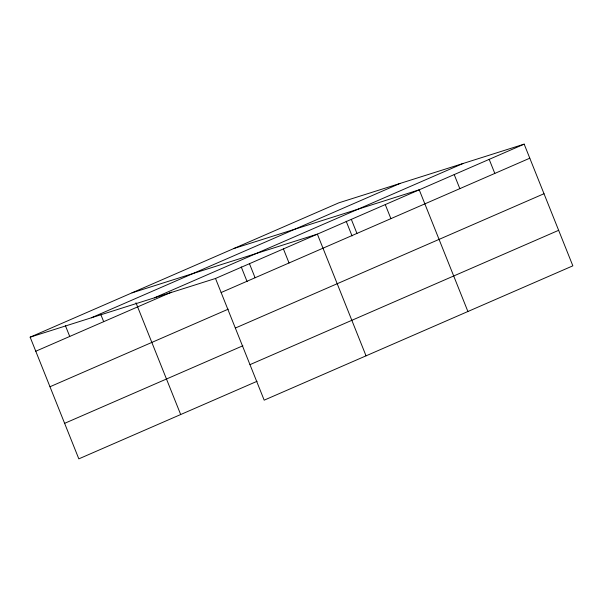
<?xml version="1.0" encoding="UTF-8"?>
<svg xmlns="http://www.w3.org/2000/svg" width="603" height="603" viewBox="0 0 603 603"><rect width="100%" height="100%" fill="white"/><g stroke="black" fill="none" stroke-linecap="round" stroke-linejoin="round"><path stroke-width="0.9" d="M30.15 337.167L338.818 202.834L524.173 144.14L572.85 265.833L264.182 400.166L215.505 278.473L30.15 337.167L78.827 458.86L257.082 381.284M91.317 317.796L399.985 183.463M154.338 297.837L463.006 163.503M35.773 351.232L171.591 292.123M215.505 278.473L524.173 144.14M221.135 292.53L529.796 158.197M49.981 386.749L228.236 309.173M235.336 328.055L544.004 193.721M64.619 423.344L242.873 345.768M249.974 364.649L558.642 230.316M233.874 248.504L419.228 189.809L467.905 311.51M132.012 292.839L317.366 234.137L366.044 355.838M489.191 159.358L494.814 173.423M454.21 174.584L459.833 188.649M385.272 204.59L390.902 218.648M351.323 219.364L356.946 233.429M346.175 221.226L352.062 235.954M283.418 248.918L289.041 262.976M249.461 263.692L255.084 277.757M241.23 266.903L247.117 281.631M135.977 302.766L180.681 414.532M100.701 314.231L103.678 321.678M65.425 325.695L69.729 336.451"/></g></svg>
